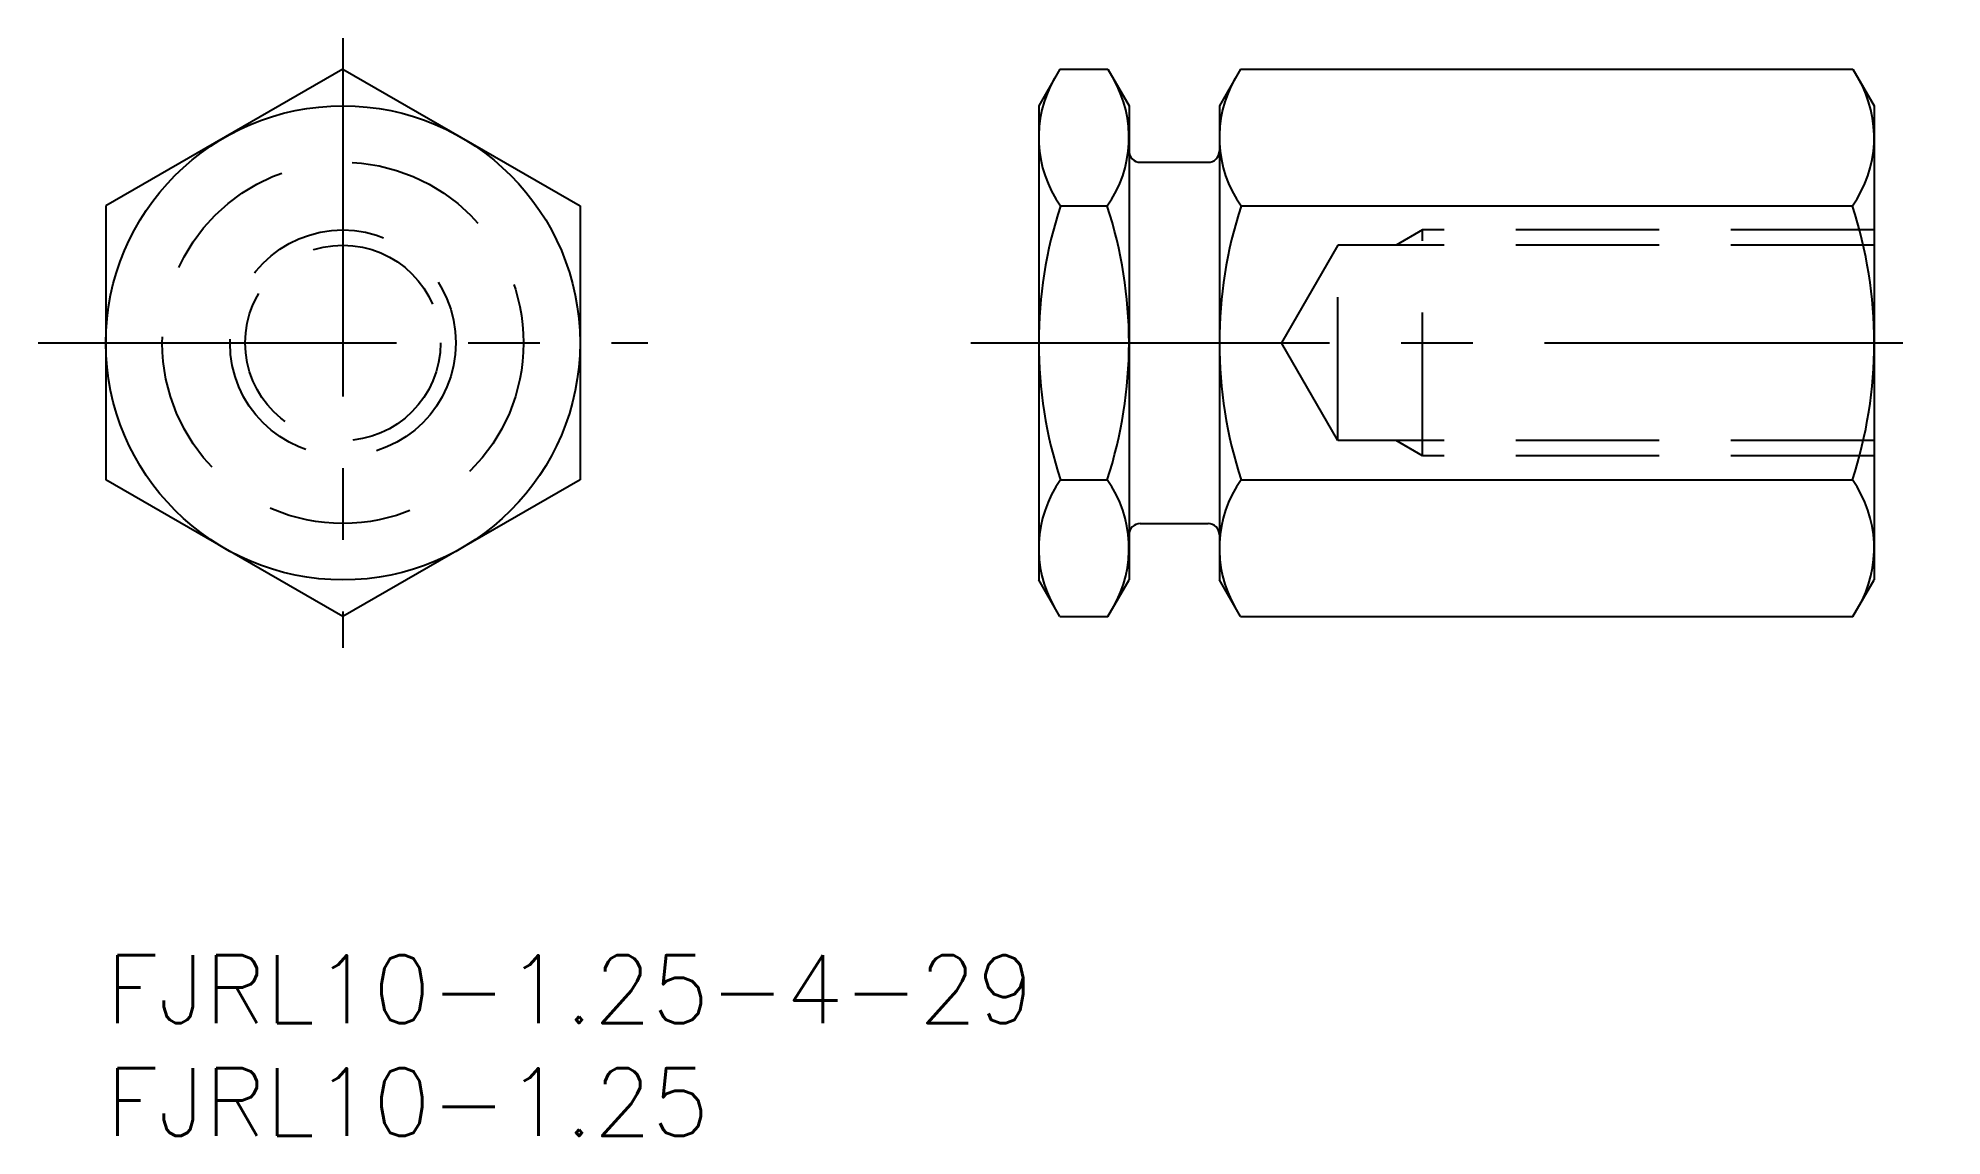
# Model space of a CAD drawing. Extents: x -3 to 81.3, y -8 to 40.6.
import ezdxf

# ---------------------------------------------------------------- set-up
doc = ezdxf.new("R2010")
doc.units = 0
doc.header["$LTSCALE"] = 0.5
doc.linetypes.add('CENTER', pattern=[50.8, 31.75, -6.35, 6.35, -6.35])
doc.linetypes.add('DASHED', pattern=[19.05, 12.7, -6.35])
for name, color, linetype in [('MSM_CENTER', 1, 'CENTER'), ('MSM_CONTINUOUS', 7, 'CONTINUOUS'), ('MSM_DASHED', 4, 'DASHED'), ('MSM_PART_NUMBER', 7, 'CONTINUOUS')]:
    doc.layers.add(name, color=color, linetype=linetype)
doc.styles.get("Standard").update_dxf_attribs({"font": 'txt.shx', "height": 3, "bigfont": 'bigfont.shx'})

# ---------------------------------------------------------------- blocks, each defined once
blk = doc.blocks.new('*U17')
at = {"layer": 'MSM_PART_NUMBER'}
blk.add_text('FJRL10-1.25-4-29', height=3, dxfattribs=at).set_placement((0, -3))
blk = doc.blocks.new('*U18')
at = {"layer": 'MSM_PART_NUMBER'}
blk.add_text('FJRL10-1.25', height=3, dxfattribs=at).set_placement((0, -8))

msp = doc.modelspace()

# ---------------------------------------------------------------- linework, layer by layer
at = {"layer": 'MSM_CENTER'}
for p, q in [((10.5, 40.624), (10.5, 13.624)), ((-3, 27.124), (24, 27.124)), ((38.314, 27.124), (81.314, 27.124))]:
    msp.add_line(p, q, dxfattribs=at)
at = {"layer": 'MSM_CONTINUOUS'}
for p, q in [((10.5, 39.249), (0, 33.187)), ((10.5, 39.249), (21, 33.187)), ((42.252, 39.249), (41.314, 37.624)), ((42.252, 39.249), (44.376, 39.249)), ((44.376, 39.249), (45.314, 37.624)), ((50.252, 39.249), (49.314, 37.624)), ((50.252, 39.249), (77.376, 39.249)), ((77.376, 39.249), (78.314, 37.624)), ((41.314, 37.624), (41.314, 16.624)), ((45.314, 37.624), (45.314, 16.624)), ((49.314, 37.624), (49.314, 16.624)), ((78.314, 37.624), (78.314, 16.624)), ((5.25, 36.218), (5.25, 36.218)), ((45.814, 35.124), (48.814, 35.124)), ((0, 33.187), (0, 21.062)), ((21, 33.187), (21, 21.062)), ((42.278, 33.187), (44.351, 33.187)), ((50.278, 33.187), (77.351, 33.187)), ((10.5, 15), (0, 21.062)), ((21, 21.062), (10.5, 15)), ((42.278, 21.062), (44.351, 21.062)), ((50.278, 21.062), (77.351, 21.062)), ((45.814, 19.124), (48.814, 19.124)), ((42.252, 15), (41.314, 16.624)), ((44.376, 15), (45.314, 16.624)), ((50.252, 15), (49.314, 16.624)), ((77.376, 15), (78.314, 16.624)), ((42.252, 15), (44.376, 15)), ((50.252, 15), (77.376, 15))]:
    msp.add_line(p, q, dxfattribs=at)
msp.add_circle((10.5, 27.124), 10.5, dxfattribs=at)
for centre, radius, start, end in [((46.564, 36.218), 5.25, 150, 215.26439), ((40.064, 36.218), 5.25, 324.73561, 30), ((54.564, 36.218), 5.25, 150, 215.26439), ((73.064, 36.218), 5.25, 324.73561, 30), ((45.814, 35.624), 0.5, 180, 270), ((48.814, 35.624), 0.5, 270, 0), ((60.869, 27.124), 19.555, 161.94029, 198.05972), ((25.759, 27.124), 19.555, 341.94029, 18.05971), ((68.869, 27.124), 19.555, 161.94029, 198.05971), ((58.759, 27.124), 19.555, 341.94029, 18.05971), ((46.564, 18.031), 5.25, 144.73561, 210), ((40.064, 18.031), 5.25, 330, 35.26439), ((54.564, 18.031), 5.25, 144.7356, 210), ((73.064, 18.031), 5.25, 330, 35.26439), ((45.814, 18.624), 0.5, 90, 180), ((48.814, 18.624), 0.5, 0, 90)]:
    msp.add_arc(centre, radius, start, end, dxfattribs=at)
at = {"layer": 'MSM_DASHED'}
for p, q in [((58.314, 32.124), (57.143, 31.448)), ((78.314, 32.124), (58.314, 32.124)), ((58.314, 22.124), (58.314, 32.124)), ((54.564, 31.448), (52.068, 27.124)), ((78.314, 31.448), (54.564, 31.448)), ((54.564, 22.801), (54.564, 31.448)), ((54.564, 22.801), (52.068, 27.124)), ((78.314, 22.801), (54.564, 22.801)), ((58.314, 22.124), (57.143, 22.801)), ((78.314, 22.124), (58.314, 22.124))]:
    msp.add_line(p, q, dxfattribs=at)
for radius in [8, 5, 4.324]:
    msp.add_circle((10.5, 27.124), radius, dxfattribs=at)

# ---------------------------------------------------------------- block references
at = {"layer": 'MSM_CONTINUOUS'}
for name in ['*U17', '*U18']:
    msp.add_blockref(name, (0, 0), dxfattribs=at)

doc.saveas('drawing.dxf')
